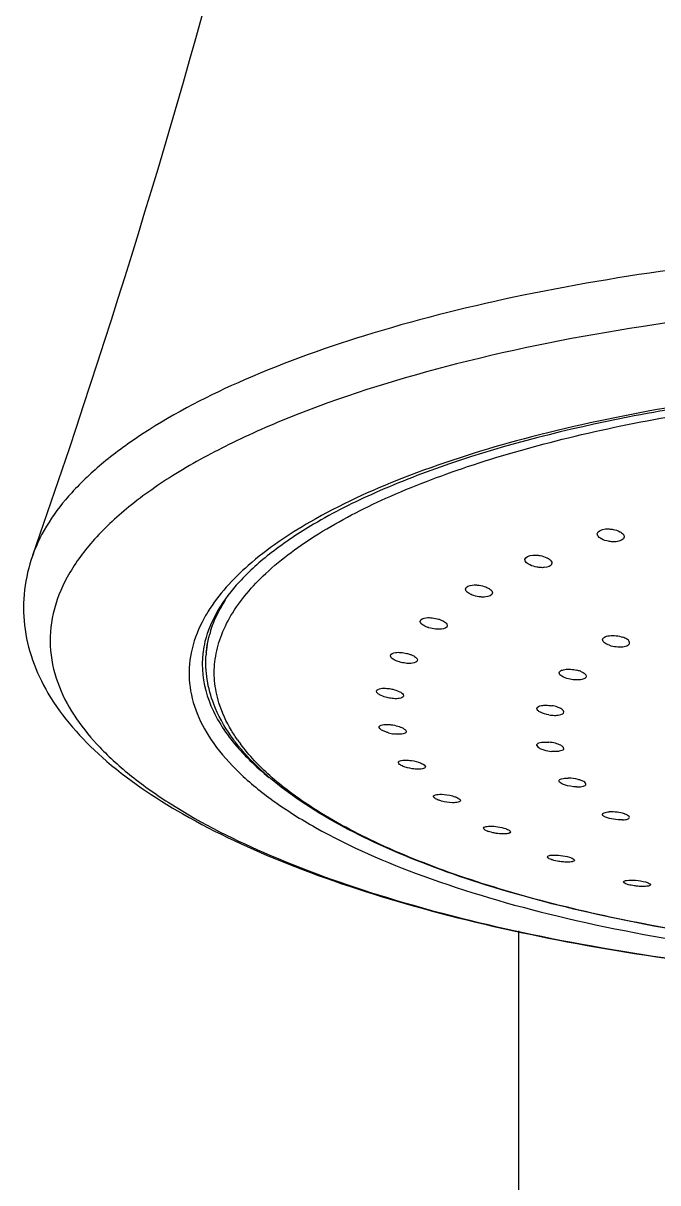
# Model space of a CAD drawing. Header units: millimetres. Extents: x 19562 to 20987, y -3943 to -2935.
# Drawn here: x 20294.34 to 20311.97, y -3220.92 to -3188.67 of the extents above; entities that cross this region are included whole.
import ezdxf

# ---------------------------------------------------------------- set-up
doc = ezdxf.new("R2010")
doc.units = ezdxf.units.MM
doc.header["$LTSCALE"] = 0.1

msp = doc.modelspace()

# ---------------------------------------------------------------- linework, layer by layer
at = {"color": 7, "linetype": 'Continuous'}
for p, q in [((20299.453, -3205.865), (20299.424, -3206.175)), ((20304.227, -3208.259), (20304.225, -3208.246)), ((20304.973, -3208.357), (20304.975, -3208.37)), ((20308.605, -3208.759), (20308.603, -3208.746)), ((20309.351, -3208.827), (20309.353, -3208.84)), ((20308.099, -3213.912), (20308.099, -3282.624))]:
    msp.add_line(p, q, dxfattribs=at)
for centre, radius, start, end in [((20068.527, -3124.288), 239.538, 340.69765, 350.30521), ((20301.963, -3206.489), 2.651, 166.4598, 172.694), ((20302.495, -3206.493), 3.09, 162.7826, 164.314), ((20301.873, -3206.476), 2.559, 172.726, 174.6762), ((20302.475, -3206.459), 3.064, 174.6779, 175.7806), ((20302.104, -3206.498), 2.792, 174.6685, 179.9926), ((20304.792, -3207.263), 1.182, 254.9485, 262.5629), ((20304.773, -3204.926), 5.929, 220.5905, 223.5585), ((20304.146, -3205.901), 4.707, 214.9978, 216.6883), ((20310.831, -3211.282), 0.658, 69.2653, 71.2982), ((20307.496, -3210.474), 0.714, 248.4545, 250.9232)]:
    msp.add_arc(centre, radius, start, end, dxfattribs=at)
for points, knots in [([(20323.099, -3194.82), (20319.696, -3194.82), (20314.704, -3195.113), (20308.362, -3196.151), (20304.199, -3197.178), (20300.643, -3198.439), (20298.152, -3199.709), (20296.588, -3200.839), (20295.458, -3201.891), (20294.826, -3202.823), (20294.6, -3203.468)], [0, 0, 0, 0, 0.330596, 0.484079, 0.623908, 0.746648, 0.849986, 0.894197, 0.933611, 1, 1, 1, 1]), ([(20323.099, -3196.255), (20321.121, -3196.255), (20317.243, -3196.394), (20311.648, -3197.014), (20306.563, -3198.015), (20302.777, -3199.172), (20300.203, -3200.284), (20298.616, -3201.142), (20297.301, -3202.055), (20296.272, -3203.014), (20295.539, -3204.016), (20295.121, -3205.058), (20295.041, -3206.125), (20295.212, -3206.806), (20295.341, -3207.13)], [0, 0, 0, 0, 0.181843, 0.356428, 0.516987, 0.657697, 0.71926, 0.774492, 0.823324, 0.866014, 0.903293, 0.936549, 0.967917, 1, 1, 1, 1]), ([(20323.099, -3198.535), (20321.032, -3198.535), (20317.019, -3198.71), (20311.349, -3199.486), (20307.083, -3200.553), (20304.198, -3201.657), (20302.961, -3202.277), (20302.406, -3202.605)], [0, 0, 0, 0, 0.291359, 0.56517, 0.805497, 0.909078, 1, 1, 1, 1]), ([(20315.731, -3198.88), (20314.381, -3199.028), (20311.796, -3199.397), (20308.162, -3200.199), (20305.01, -3201.207), (20303.134, -3202.066), (20302.315, -3202.539)], [0, 0, 0, 0, 0.291283, 0.559307, 0.797216, 1, 1, 1, 1]), ([(20302.542, -3202.871), (20303.14, -3202.498), (20304.494, -3201.802), (20306.765, -3200.937), (20309.38, -3200.191), (20311.246, -3199.8), (20312.226, -3199.625)], [0, 0, 0, 0, 0.205932, 0.443256, 0.709283, 1, 1, 1, 1]), ([(20302.406, -3202.605), (20302.001, -3202.844), (20301.267, -3203.331), (20300.137, -3204.331), (20299.535, -3205.249), (20299.386, -3205.868)], [0, 0, 0, 0, 0.311424, 0.579134, 1, 1, 1, 1]), ([(20302.315, -3202.539), (20301.707, -3202.891), (20300.645, -3203.605), (20299.765, -3204.557), (20299.466, -3205.043)], [0, 0, 0, 0, 0.551643, 1, 1, 1, 1]), ([(20299.773, -3207.567), (20299.713, -3207.37), (20299.632, -3206.965), (20299.65, -3206.344), (20299.808, -3205.726), (20300.218, -3204.88), (20301.111, -3203.854), (20302.022, -3203.195), (20302.542, -3202.871)], [0, 0, 0, 0, 0.105257, 0.208887, 0.31526, 0.428444, 0.68665, 1, 1, 1, 1]), ([(20310.285, -3202.872), (20310.285, -3202.785), (20310.467, -3202.733), (20310.615, -3202.734), (20310.755, -3202.75), (20310.855, -3202.782), (20310.914, -3202.814)], [0, 0, 0, 0, 0.388052, 0.542437, 0.702774, 1, 1, 1, 1]), ([(20310.382, -3203), (20310.367, -3202.991), (20310.324, -3202.96), (20310.285, -3202.91), (20310.285, -3202.872)], [0, 0, 0, 0, 0.311497, 1, 1, 1, 1]), ([(20311.035, -3202.956), (20311.035, -3203.043), (20310.854, -3203.095), (20310.705, -3203.094), (20310.566, -3203.078), (20310.466, -3203.046), (20310.407, -3203.015)], [0, 0, 0, 0, 0.387996, 0.542368, 0.702706, 1, 1, 1, 1]), ([(20310.939, -3202.828), (20310.946, -3202.833), (20310.974, -3202.851), (20310.999, -3202.874), (20311.013, -3202.893)], [0, 0, 0, 0, 0.277654, 1, 1, 1, 1]), ([(20311.013, -3202.893), (20311.016, -3202.898), (20311.028, -3202.917), (20311.035, -3202.94), (20311.035, -3202.956)], [0, 0, 0, 0, 0.276184, 1, 1, 1, 1]), ([(20294.6, -3203.468), (20294.49, -3203.779), (20294.337, -3204.425), (20294.337, -3205.42), (20294.564, -3206.398), (20294.852, -3207.007), (20295.024, -3207.3)], [0, 0, 0, 0, 0.249119, 0.495479, 0.744086, 1, 1, 1, 1]), ([(20308.277, -3203.59), (20308.278, -3203.507), (20308.452, -3203.461), (20308.593, -3203.463), (20308.73, -3203.479), (20308.828, -3203.509), (20308.888, -3203.538)], [0, 0, 0, 0, 0.379515, 0.533318, 0.694659, 1, 1, 1, 1]), ([(20308.4, -3203.729), (20308.382, -3203.72), (20308.33, -3203.688), (20308.277, -3203.632), (20308.277, -3203.59)], [0, 0, 0, 0, 0.321729, 1, 1, 1, 1]), ([(20308.905, -3203.547), (20308.914, -3203.551), (20308.945, -3203.569), (20308.974, -3203.591), (20308.992, -3203.61)], [0, 0, 0, 0, 0.276061, 1, 1, 1, 1]), ([(20308.992, -3203.61), (20308.997, -3203.616), (20309.015, -3203.638), (20309.027, -3203.666), (20309.027, -3203.686)], [0, 0, 0, 0, 0.288847, 1, 1, 1, 1]), ([(20309.027, -3203.686), (20309.027, -3203.769), (20308.853, -3203.815), (20308.712, -3203.813), (20308.575, -3203.797), (20308.477, -3203.767), (20308.417, -3203.738)], [0, 0, 0, 0, 0.379512, 0.53332, 0.694662, 1, 1, 1, 1]), ([(20306.625, -3204.408), (20306.625, -3204.335), (20306.779, -3204.293), (20306.906, -3204.292), (20307.034, -3204.303), (20307.128, -3204.327), (20307.187, -3204.35)], [0, 0, 0, 0, 0.366107, 0.517408, 0.679414, 1, 1, 1, 1]), ([(20306.749, -3204.544), (20306.731, -3204.534), (20306.679, -3204.503), (20306.625, -3204.45), (20306.625, -3204.408)], [0, 0, 0, 0, 0.326229, 1, 1, 1, 1]), ([(20307.375, -3204.515), (20307.375, -3204.588), (20307.222, -3204.63), (20307.095, -3204.631), (20306.967, -3204.62), (20306.873, -3204.596), (20306.813, -3204.573)], [0, 0, 0, 0, 0.366103, 0.517408, 0.679416, 1, 1, 1, 1]), ([(20307.251, -3204.379), (20307.27, -3204.389), (20307.321, -3204.42), (20307.375, -3204.473), (20307.375, -3204.515)], [0, 0, 0, 0, 0.326209, 1, 1, 1, 1]), ([(20299.544, -3205.579), (20299.567, -3205.505), (20299.674, -3205.202), (20299.824, -3204.915), (20299.955, -3204.709)], [0, 0, 0, 0, 0.240632, 1, 1, 1, 1]), ([(20299.466, -3205.043), (20299.409, -3205.135), (20299.207, -3205.492), (20299.063, -3205.883), (20299.003, -3206.18)], [0, 0, 0, 0, 0.262968, 1, 1, 1, 1]), ([(20305.369, -3205.306), (20305.369, -3205.242), (20305.54, -3205.194), (20305.701, -3205.204), (20305.82, -3205.226), (20305.878, -3205.244)], [0, 0, 0, 0, 0.354558, 0.665579, 1, 1, 1, 1]), ([(20305.878, -3205.244), (20305.888, -3205.247), (20305.928, -3205.26), (20305.966, -3205.276), (20305.993, -3205.29)], [0, 0, 0, 0, 0.263351, 1, 1, 1, 1]), ([(20305.495, -3205.438), (20305.461, -3205.42), (20305.408, -3205.389), (20305.369, -3205.33), (20305.369, -3205.306)], [0, 0, 0, 0, 0.602661, 1, 1, 1, 1]), ([(20305.61, -3205.484), (20305.6, -3205.48), (20305.56, -3205.467), (20305.522, -3205.451), (20305.495, -3205.438)], [0, 0, 0, 0, 0.263313, 1, 1, 1, 1]), ([(20306.119, -3205.422), (20306.119, -3205.485), (20305.948, -3205.533), (20305.787, -3205.523), (20305.667, -3205.501), (20305.61, -3205.484)], [0, 0, 0, 0, 0.354561, 0.665584, 1, 1, 1, 1]), ([(20305.993, -3205.29), (20306.027, -3205.307), (20306.08, -3205.339), (20306.119, -3205.397), (20306.119, -3205.422)], [0, 0, 0, 0, 0.602622, 1, 1, 1, 1]), ([(20299.424, -3206.175), (20299.437, -3206.044), (20299.465, -3205.871), (20299.509, -3205.701), (20299.521, -3205.658)], [0, 0, 0, 0, 0.746864, 1, 1, 1, 1]), ([(20310.433, -3205.817), (20310.433, -3205.788), (20310.476, -3205.743), (20310.547, -3205.718), (20310.657, -3205.697), (20310.81, -3205.7), (20310.935, -3205.726), (20310.995, -3205.746)], [0, 0, 0, 0, 0.142404, 0.248858, 0.379256, 0.686609, 1, 1, 1, 1]), ([(20310.621, -3205.969), (20310.573, -3205.952), (20310.497, -3205.922), (20310.433, -3205.849), (20310.433, -3205.817)], [0, 0, 0, 0, 0.616573, 1, 1, 1, 1]), ([(20310.621, -3205.969), (20310.682, -3205.989), (20310.806, -3206.015), (20310.96, -3206.018), (20311.069, -3205.997), (20311.14, -3205.972), (20311.183, -3205.927), (20311.183, -3205.898)], [0, 0, 0, 0, 0.313468, 0.62078, 0.751161, 0.857622, 1, 1, 1, 1]), ([(20311.183, -3205.898), (20311.183, -3205.873), (20311.144, -3205.815), (20311.089, -3205.786), (20311.055, -3205.77)], [0, 0, 0, 0, 0.397494, 1, 1, 1, 1]), ([(20299.003, -3206.18), (20298.947, -3206.456), (20298.916, -3207.038), (20299.142, -3207.91), (20299.626, -3208.755), (20300.353, -3209.568), (20301.312, -3210.347), (20302.982, -3211.389), (20305.611, -3212.526), (20309.314, -3213.599), (20313.581, -3214.401), (20318.24, -3214.897), (20321.46, -3215.008), (20323.099, -3215.008)], [0, 0, 0, 0, 0.030735, 0.062256, 0.096742, 0.135775, 0.180299, 0.230763, 0.349565, 0.490549, 0.649673, 0.821544, 1, 1, 1, 1]), ([(20304.538, -3206.261), (20304.538, -3206.206), (20304.685, -3206.163), (20304.829, -3206.167), (20304.937, -3206.183), (20304.991, -3206.196)], [0, 0, 0, 0, 0.344453, 0.653453, 1, 1, 1, 1]), ([(20299.312, -3206.497), (20299.312, -3206.891), (20299.502, -3207.736), (20299.98, -3208.444), (20300.271, -3208.784)], [0, 0, 0, 0, 0.468213, 1, 1, 1, 1]), ([(20299.631, -3207.608), (20299.547, -3207.388), (20299.422, -3206.934), (20299.403, -3206.464), (20299.42, -3206.233)], [0, 0, 0, 0, 0.505446, 1, 1, 1, 1]), ([(20304.666, -3206.388), (20304.632, -3206.371), (20304.579, -3206.341), (20304.538, -3206.285), (20304.538, -3206.261)], [0, 0, 0, 0, 0.610821, 1, 1, 1, 1]), ([(20304.835, -3206.447), (20304.82, -3206.443), (20304.762, -3206.428), (20304.706, -3206.407), (20304.666, -3206.388)], [0, 0, 0, 0, 0.265099, 1, 1, 1, 1]), ([(20305.288, -3206.382), (20305.288, -3206.437), (20305.141, -3206.48), (20304.997, -3206.476), (20304.889, -3206.46), (20304.835, -3206.447)], [0, 0, 0, 0, 0.34446, 0.653459, 1, 1, 1, 1]), ([(20305.161, -3206.255), (20305.194, -3206.272), (20305.247, -3206.302), (20305.288, -3206.358), (20305.288, -3206.382)], [0, 0, 0, 0, 0.610774, 1, 1, 1, 1]), ([(20309.227, -3206.741), (20309.227, -3206.716), (20309.262, -3206.678), (20309.321, -3206.656), (20309.413, -3206.635), (20309.549, -3206.633), (20309.661, -3206.649), (20309.718, -3206.663)], [0, 0, 0, 0, 0.137247, 0.238926, 0.364497, 0.669076, 1, 1, 1, 1]), ([(20309.487, -3206.907), (20309.421, -3206.892), (20309.325, -3206.862), (20309.227, -3206.78), (20309.227, -3206.741)], [0, 0, 0, 0, 0.631765, 1, 1, 1, 1]), ([(20309.977, -3206.83), (20309.977, -3206.854), (20309.942, -3206.892), (20309.883, -3206.915), (20309.791, -3206.936), (20309.655, -3206.938), (20309.543, -3206.921), (20309.487, -3206.907)], [0, 0, 0, 0, 0.137239, 0.238914, 0.364484, 0.669064, 1, 1, 1, 1]), ([(20309.847, -3206.706), (20309.837, -3206.702), (20309.795, -3206.685), (20309.751, -3206.672), (20309.718, -3206.663)], [0, 0, 0, 0, 0.233872, 1, 1, 1, 1]), ([(20309.847, -3206.706), (20309.881, -3206.722), (20309.936, -3206.75), (20309.977, -3206.806), (20309.977, -3206.83)], [0, 0, 0, 0, 0.610305, 1, 1, 1, 1]), ([(20295.341, -3207.13), (20295.59, -3207.754), (20296.238, -3208.647), (20297.367, -3209.657), (20298.914, -3210.74), (20301.354, -3211.955), (20304.818, -3213.163), (20308.857, -3214.146), (20313.346, -3214.872), (20318.144, -3215.318), (20321.432, -3215.418), (20323.099, -3215.418)], [0, 0, 0, 0, 0.06718, 0.107052, 0.151683, 0.255625, 0.378555, 0.518156, 0.671053, 0.833163, 1, 1, 1, 1]), ([(20304.154, -3207.248), (20304.154, -3207.202), (20304.278, -3207.163), (20304.404, -3207.164), (20304.5, -3207.173), (20304.549, -3207.182)], [0, 0, 0, 0, 0.335895, 0.642858, 1, 1, 1, 1]), ([(20304.549, -3207.182), (20304.569, -3207.186), (20304.646, -3207.203), (20304.722, -3207.227), (20304.774, -3207.252)], [0, 0, 0, 0, 0.264656, 1, 1, 1, 1]), ([(20295.024, -3207.3), (20295.418, -3207.972), (20296.568, -3209.257), (20298.869, -3210.809), (20301.794, -3212.162), (20305.292, -3213.309), (20309.282, -3214.234), (20315.252, -3215.159), (20319.924, -3215.421), (20323.099, -3215.421)], [0, 0, 0, 0, 0.0777, 0.168578, 0.275366, 0.39807, 0.534997, 0.683368, 1, 1, 1, 1]), ([(20304.284, -3207.369), (20304.249, -3207.353), (20304.197, -3207.326), (20304.154, -3207.272), (20304.154, -3207.248)], [0, 0, 0, 0, 0.61967, 1, 1, 1, 1]), ([(20304.509, -3207.439), (20304.489, -3207.435), (20304.412, -3207.418), (20304.336, -3207.394), (20304.284, -3207.369)], [0, 0, 0, 0, 0.264623, 1, 1, 1, 1]), ([(20304.904, -3207.373), (20304.904, -3207.419), (20304.78, -3207.458), (20304.654, -3207.457), (20304.558, -3207.448), (20304.509, -3207.439)], [0, 0, 0, 0, 0.335907, 0.642868, 1, 1, 1, 1]), ([(20304.774, -3207.252), (20304.808, -3207.268), (20304.861, -3207.295), (20304.904, -3207.349), (20304.904, -3207.373)], [0, 0, 0, 0, 0.619617, 1, 1, 1, 1]), ([(20300.321, -3208.774), (20300.246, -3208.682), (20299.974, -3208.321), (20299.751, -3207.92), (20299.631, -3207.608)], [0, 0, 0, 0, 0.262757, 1, 1, 1, 1]), ([(20300.29, -3208.6), (20300.232, -3208.517), (20300.021, -3208.193), (20299.856, -3207.839), (20299.773, -3207.567)], [0, 0, 0, 0, 0.263656, 1, 1, 1, 1]), ([(20308.608, -3207.731), (20308.608, -3207.681), (20308.738, -3207.639), (20308.871, -3207.634), (20308.971, -3207.642), (20309.022, -3207.651)], [0, 0, 0, 0, 0.340831, 0.648066, 1, 1, 1, 1]), ([(20308.944, -3207.906), (20308.861, -3207.892), (20308.75, -3207.862), (20308.637, -3207.795), (20308.608, -3207.75), (20308.608, -3207.731)], [0, 0, 0, 0, 0.633533, 0.855752, 1, 1, 1, 1]), ([(20308.944, -3207.906), (20308.995, -3207.914), (20309.095, -3207.922), (20309.227, -3207.917), (20309.358, -3207.875), (20309.358, -3207.825)], [0, 0, 0, 0, 0.351977, 0.659172, 1, 1, 1, 1]), ([(20309.226, -3207.707), (20309.211, -3207.701), (20309.145, -3207.676), (20309.076, -3207.659), (20309.022, -3207.651)], [0, 0, 0, 0, 0.229988, 1, 1, 1, 1]), ([(20309.358, -3207.825), (20309.358, -3207.802), (20309.314, -3207.748), (20309.261, -3207.722), (20309.226, -3207.707)], [0, 0, 0, 0, 0.380797, 1, 1, 1, 1]), ([(20304.225, -3208.246), (20304.225, -3208.218), (20304.285, -3208.184), (20304.361, -3208.173), (20304.417, -3208.171), (20304.447, -3208.171)], [0, 0, 0, 0, 0.337828, 0.631991, 1, 1, 1, 1]), ([(20304.363, -3208.363), (20304.331, -3208.349), (20304.28, -3208.323), (20304.234, -3208.281), (20304.227, -3208.259)], [0, 0, 0, 0, 0.609843, 1, 1, 1, 1]), ([(20304.485, -3208.405), (20304.474, -3208.402), (20304.433, -3208.39), (20304.392, -3208.376), (20304.363, -3208.363)], [0, 0, 0, 0, 0.263346, 1, 1, 1, 1]), ([(20304.561, -3208.18), (20304.623, -3208.188), (20304.737, -3208.212), (20304.847, -3208.253), (20304.893, -3208.28)], [0, 0, 0, 0, 0.538167, 1, 1, 1, 1]), ([(20304.852, -3208.44), (20304.836, -3208.442), (20304.765, -3208.447), (20304.694, -3208.442), (20304.639, -3208.435)], [0, 0, 0, 0, 0.221159, 1, 1, 1, 1]), ([(20304.967, -3208.393), (20304.957, -3208.407), (20304.918, -3208.428), (20304.877, -3208.436), (20304.852, -3208.44)], [0, 0, 0, 0, 0.40256, 1, 1, 1, 1]), ([(20304.893, -3208.28), (20304.904, -3208.286), (20304.934, -3208.306), (20304.966, -3208.332), (20304.973, -3208.357)], [0, 0, 0, 0, 0.320525, 1, 1, 1, 1]), ([(20325.543, -3214.713), (20322.809, -3214.811), (20318.752, -3214.717), (20313.517, -3214.102), (20309.936, -3213.426), (20306.749, -3212.55), (20304.043, -3211.495), (20301.887, -3210.29), (20300.744, -3209.298), (20300.321, -3208.774)], [0, 0, 0, 0, 0.309516, 0.457648, 0.596082, 0.721456, 0.831178, 0.923836, 1, 1, 1, 1]), ([(20302.298, -3210.438), (20301.91, -3210.183), (20301.213, -3209.665), (20300.611, -3209.034), (20300.371, -3208.713)], [0, 0, 0, 0, 0.536785, 1, 1, 1, 1]), ([(20308.603, -3208.746), (20308.603, -3208.717), (20308.662, -3208.681), (20308.739, -3208.666), (20308.795, -3208.662), (20308.825, -3208.661)], [0, 0, 0, 0, 0.341732, 0.63497, 1, 1, 1, 1]), ([(20308.605, -3208.759), (20308.611, -3208.78), (20308.657, -3208.822), (20308.708, -3208.846), (20308.741, -3208.859)], [0, 0, 0, 0, 0.39014, 1, 1, 1, 1]), ([(20309.27, -3208.752), (20309.223, -3208.727), (20309.114, -3208.69), (20309, -3208.671), (20308.939, -3208.665)], [0, 0, 0, 0, 0.460363, 1, 1, 1, 1]), ([(20309.351, -3208.827), (20309.35, -3208.822), (20309.34, -3208.802), (20309.323, -3208.787), (20309.309, -3208.776)], [0, 0, 0, 0, 0.205116, 1, 1, 1, 1]), ([(20300.477, -3209.011), (20300.528, -3209.066), (20300.748, -3209.289), (20300.983, -3209.497), (20301.167, -3209.647)], [0, 0, 0, 0, 0.240092, 1, 1, 1, 1]), ([(20308.741, -3208.859), (20308.761, -3208.867), (20308.851, -3208.897), (20308.944, -3208.914), (20309.017, -3208.92)], [0, 0, 0, 0, 0.229795, 1, 1, 1, 1]), ([(20309.229, -3208.916), (20309.213, -3208.919), (20309.143, -3208.927), (20309.072, -3208.925), (20309.017, -3208.92)], [0, 0, 0, 0, 0.222191, 1, 1, 1, 1]), ([(20309.345, -3208.864), (20309.335, -3208.879), (20309.295, -3208.902), (20309.254, -3208.912), (20309.229, -3208.916)], [0, 0, 0, 0, 0.405134, 1, 1, 1, 1]), ([(20304.759, -3209.229), (20304.759, -3209.197), (20304.841, -3209.168), (20304.931, -3209.161), (20305, -3209.163), (20305.037, -3209.166)], [0, 0, 0, 0, 0.324041, 0.626722, 1, 1, 1, 1]), ([(20304.892, -3209.337), (20304.858, -3209.322), (20304.807, -3209.299), (20304.759, -3209.251), (20304.759, -3209.229)], [0, 0, 0, 0, 0.6388, 1, 1, 1, 1]), ([(20305.231, -3209.413), (20305.201, -3209.411), (20305.086, -3209.397), (20304.972, -3209.37), (20304.892, -3209.337)], [0, 0, 0, 0, 0.256697, 1, 1, 1, 1]), ([(20305.037, -3209.166), (20305.067, -3209.168), (20305.182, -3209.182), (20305.296, -3209.21), (20305.376, -3209.243)], [0, 0, 0, 0, 0.256728, 1, 1, 1, 1]), ([(20305.509, -3209.35), (20305.509, -3209.382), (20305.427, -3209.412), (20305.337, -3209.418), (20305.268, -3209.416), (20305.231, -3209.413)], [0, 0, 0, 0, 0.324065, 0.626739, 1, 1, 1, 1]), ([(20305.376, -3209.243), (20305.41, -3209.257), (20305.461, -3209.28), (20305.509, -3209.328), (20305.509, -3209.35)], [0, 0, 0, 0, 0.638723, 1, 1, 1, 1]), ([(20309.222, -3209.741), (20309.222, -3209.71), (20309.296, -3209.677), (20309.381, -3209.666), (20309.446, -3209.663), (20309.481, -3209.664)], [0, 0, 0, 0, 0.329286, 0.629203, 1, 1, 1, 1]), ([(20309.712, -3209.908), (20309.599, -3209.906), (20309.439, -3209.879), (20309.279, -3209.816), (20309.222, -3209.764), (20309.222, -3209.741)], [0, 0, 0, 0, 0.63387, 0.869417, 1, 1, 1, 1]), ([(20309.837, -3209.727), (20309.811, -3209.718), (20309.695, -3209.682), (20309.574, -3209.666), (20309.481, -3209.664)], [0, 0, 0, 0, 0.230453, 1, 1, 1, 1]), ([(20309.972, -3209.831), (20309.972, -3209.81), (20309.923, -3209.761), (20309.872, -3209.74), (20309.837, -3209.727)], [0, 0, 0, 0, 0.361473, 1, 1, 1, 1]), ([(20309.712, -3209.908), (20309.747, -3209.909), (20309.812, -3209.906), (20309.898, -3209.895), (20309.972, -3209.862), (20309.972, -3209.831)], [0, 0, 0, 0, 0.370839, 0.670771, 1, 1, 1, 1]), ([(20305.734, -3210.174), (20305.734, -3210.148), (20305.798, -3210.122), (20305.87, -3210.114), (20305.926, -3210.113), (20305.957, -3210.113)], [0, 0, 0, 0, 0.321303, 0.621507, 1, 1, 1, 1]), ([(20305.869, -3210.273), (20305.834, -3210.26), (20305.784, -3210.239), (20305.734, -3210.194), (20305.734, -3210.174)], [0, 0, 0, 0, 0.648587, 1, 1, 1, 1]), ([(20306.261, -3210.348), (20306.159, -3210.345), (20306.025, -3210.324), (20305.898, -3210.284), (20305.869, -3210.273)], [0, 0, 0, 0, 0.76683, 1, 1, 1, 1]), ([(20305.957, -3210.113), (20306.059, -3210.117), (20306.192, -3210.137), (20306.32, -3210.177), (20306.349, -3210.188)], [0, 0, 0, 0, 0.766886, 1, 1, 1, 1]), ([(20306.484, -3210.287), (20306.484, -3210.313), (20306.42, -3210.339), (20306.347, -3210.347), (20306.291, -3210.349), (20306.261, -3210.348)], [0, 0, 0, 0, 0.321339, 0.62153, 1, 1, 1, 1]), ([(20306.349, -3210.188), (20306.384, -3210.201), (20306.433, -3210.222), (20306.484, -3210.267), (20306.484, -3210.287)], [0, 0, 0, 0, 0.648502, 1, 1, 1, 1]), ([(20324.998, -3214.728), (20322.721, -3214.791), (20318.283, -3214.694), (20312.898, -3214.034), (20308.958, -3213.167), (20306.395, -3212.403), (20304.183, -3211.522), (20302.873, -3210.815), (20302.298, -3210.438)], [0, 0, 0, 0, 0.292319, 0.568826, 0.694826, 0.809707, 0.911788, 1, 1, 1, 1]), ([(20310.428, -3210.673), (20310.428, -3210.65), (20310.479, -3210.622), (20310.543, -3210.609), (20310.59, -3210.604), (20310.616, -3210.602)], [0, 0, 0, 0, 0.330528, 0.626073, 1, 1, 1, 1]), ([(20310.515, -3210.749), (20310.492, -3210.739), (20310.457, -3210.722), (20310.428, -3210.687), (20310.428, -3210.673)], [0, 0, 0, 0, 0.629493, 1, 1, 1, 1]), ([(20311.042, -3210.659), (20310.975, -3210.636), (20310.833, -3210.607), (20310.689, -3210.599), (20310.616, -3210.602)], [0, 0, 0, 0, 0.493792, 1, 1, 1, 1]), ([(20311.178, -3210.754), (20311.178, -3210.737), (20311.137, -3210.696), (20311.093, -3210.678), (20311.064, -3210.667)], [0, 0, 0, 0, 0.358051, 1, 1, 1, 1]), ([(20307.126, -3211.057), (20307.126, -3211.037), (20307.173, -3211.014), (20307.23, -3211.005), (20307.273, -3211.002), (20307.297, -3211.001)], [0, 0, 0, 0, 0.321347, 0.619047, 1, 1, 1, 1]), ([(20307.233, -3211.138), (20307.205, -3211.127), (20307.166, -3211.11), (20307.126, -3211.073), (20307.126, -3211.057)], [0, 0, 0, 0, 0.65039, 1, 1, 1, 1]), ([(20307.297, -3211.001), (20307.372, -3210.999), (20307.522, -3211.013), (20307.669, -3211.045), (20307.74, -3211.069)], [0, 0, 0, 0, 0.50115, 1, 1, 1, 1]), ([(20310.99, -3210.825), (20310.906, -3210.829), (20310.744, -3210.817), (20310.585, -3210.78), (20310.515, -3210.749)], [0, 0, 0, 0, 0.52308, 1, 1, 1, 1]), ([(20310.99, -3210.825), (20311.016, -3210.823), (20311.064, -3210.818), (20311.127, -3210.805), (20311.178, -3210.777), (20311.178, -3210.754)], [0, 0, 0, 0, 0.373774, 0.669608, 1, 1, 1, 1]), ([(20307.478, -3211.2), (20307.459, -3211.197), (20307.386, -3211.184), (20307.314, -3211.166), (20307.262, -3211.148)], [0, 0, 0, 0, 0.265653, 1, 1, 1, 1]), ([(20307.704, -3211.216), (20307.687, -3211.217), (20307.611, -3211.216), (20307.536, -3211.209), (20307.478, -3211.2)], [0, 0, 0, 0, 0.22966, 1, 1, 1, 1]), ([(20307.876, -3211.161), (20307.876, -3211.181), (20307.828, -3211.204), (20307.772, -3211.213), (20307.728, -3211.216), (20307.704, -3211.216)], [0, 0, 0, 0, 0.321387, 0.619072, 1, 1, 1, 1]), ([(20307.74, -3211.069), (20307.774, -3211.081), (20307.823, -3211.1), (20307.876, -3211.142), (20307.876, -3211.161)], [0, 0, 0, 0, 0.658213, 1, 1, 1, 1]), ([(20308.901, -3211.855), (20308.901, -3211.84), (20308.952, -3211.811), (20308.994, -3211.809), (20309.025, -3211.806)], [0, 0, 0, 0, 0.32592, 1, 1, 1, 1]), ([(20308.953, -3211.906), (20308.945, -3211.902), (20308.925, -3211.89), (20308.901, -3211.871), (20308.901, -3211.855)], [0, 0, 0, 0, 0.354225, 1, 1, 1, 1]), ([(20309.038, -3211.939), (20309.03, -3211.937), (20309.001, -3211.927), (20308.973, -3211.916), (20308.953, -3211.906)], [0, 0, 0, 0, 0.2804, 1, 1, 1, 1]), ([(20309.025, -3211.806), (20309.105, -3211.799), (20309.27, -3211.809), (20309.433, -3211.839), (20309.513, -3211.864)], [0, 0, 0, 0, 0.488485, 1, 1, 1, 1]), ([(20309.283, -3211.989), (20309.261, -3211.987), (20309.179, -3211.975), (20309.097, -3211.958), (20309.038, -3211.939)], [0, 0, 0, 0, 0.264975, 1, 1, 1, 1]), ([(20309.526, -3211.997), (20309.517, -3211.998), (20309.48, -3212), (20309.442, -3212), (20309.413, -3211.999)], [0, 0, 0, 0, 0.228031, 1, 1, 1, 1]), ([(20309.513, -3211.864), (20309.548, -3211.875), (20309.595, -3211.891), (20309.651, -3211.929), (20309.651, -3211.948)], [0, 0, 0, 0, 0.667301, 1, 1, 1, 1]), ([(20309.606, -3211.983), (20309.601, -3211.985), (20309.574, -3211.992), (20309.547, -3211.995), (20309.526, -3211.997)], [0, 0, 0, 0, 0.212087, 1, 1, 1, 1]), ([(20309.651, -3211.948), (20309.651, -3211.951), (20309.644, -3211.971), (20309.622, -3211.978), (20309.606, -3211.983)], [0, 0, 0, 0, 0.180212, 1, 1, 1, 1]), ([(20311.015, -3212.55), (20311.015, -3212.539), (20311.047, -3212.515), (20311.077, -3212.512), (20311.099, -3212.508)], [0, 0, 0, 0, 0.33607, 1, 1, 1, 1]), ([(20311.015, -3212.555), (20311.015, -3212.554), (20311.015, -3212.553), (20311.015, -3212.551), (20311.015, -3212.55)], [0, 0, 0, 0, 0.509468, 1, 1, 1, 1]), ([(20311.153, -3212.627), (20311.12, -3212.618), (20311.074, -3212.601), (20311.021, -3212.573), (20311.015, -3212.555)], [0, 0, 0, 0, 0.65582, 1, 1, 1, 1]), ([(20311.099, -3212.508), (20311.181, -3212.495), (20311.36, -3212.502), (20311.536, -3212.526), (20311.626, -3212.551)], [0, 0, 0, 0, 0.472501, 1, 1, 1, 1]), ([(20311.366, -3212.666), (20311.347, -3212.664), (20311.276, -3212.654), (20311.204, -3212.641), (20311.153, -3212.627)], [0, 0, 0, 0, 0.266831, 1, 1, 1, 1]), ([(20311.592, -3212.678), (20311.574, -3212.678), (20311.499, -3212.679), (20311.424, -3212.673), (20311.366, -3212.666)], [0, 0, 0, 0, 0.230358, 1, 1, 1, 1]), ([(20311.68, -3212.67), (20311.674, -3212.671), (20311.644, -3212.675), (20311.615, -3212.677), (20311.592, -3212.678)], [0, 0, 0, 0, 0.22308, 1, 1, 1, 1]), ([(20311.626, -3212.551), (20311.661, -3212.561), (20311.707, -3212.576), (20311.765, -3212.611), (20311.765, -3212.628)], [0, 0, 0, 0, 0.676068, 1, 1, 1, 1]), ([(20311.765, -3212.628), (20311.765, -3212.639), (20311.732, -3212.663), (20311.702, -3212.667), (20311.68, -3212.67)], [0, 0, 0, 0, 0.336148, 1, 1, 1, 1])]:
    msp.add_open_spline(points, degree=3, knots=knots, dxfattribs=at)
for points in [[(20310.914, -3202.814), (20310.922, -3202.818), (20310.931, -3202.823), (20310.938, -3202.828)], [(20310.407, -3203.015), (20310.398, -3203.01), (20310.39, -3203.006), (20310.382, -3203)], [(20308.888, -3203.538), (20308.894, -3203.541), (20308.899, -3203.544), (20308.905, -3203.547)], [(20308.417, -3203.738), (20308.411, -3203.735), (20308.406, -3203.732), (20308.4, -3203.729)], [(20306.813, -3204.573), (20306.792, -3204.564), (20306.77, -3204.555), (20306.749, -3204.544)], [(20307.187, -3204.35), (20307.209, -3204.359), (20307.231, -3204.368), (20307.251, -3204.379)], [(20311.055, -3205.77), (20311.035, -3205.761), (20311.015, -3205.753), (20310.995, -3205.746)], [(20304.991, -3206.196), (20305.023, -3206.204), (20305.055, -3206.213), (20305.086, -3206.224)], [(20305.086, -3206.224), (20305.112, -3206.233), (20305.136, -3206.244), (20305.161, -3206.255)], [(20304.447, -3208.171), (20304.485, -3208.172), (20304.523, -3208.175), (20304.561, -3208.18)], [(20304.975, -3208.37), (20304.975, -3208.378), (20304.972, -3208.387), (20304.967, -3208.393)], [(20308.825, -3208.661), (20308.863, -3208.66), (20308.901, -3208.662), (20308.939, -3208.665)], [(20309.309, -3208.776), (20309.297, -3208.767), (20309.283, -3208.759), (20309.27, -3208.752)], [(20309.353, -3208.84), (20309.353, -3208.848), (20309.35, -3208.857), (20309.345, -3208.864)], [(20309.413, -3211.999), (20309.37, -3211.998), (20309.326, -3211.994), (20309.283, -3211.989)]]:
    msp.add_open_spline(points, degree=3, dxfattribs=at)

doc.saveas('drawing.dxf')
